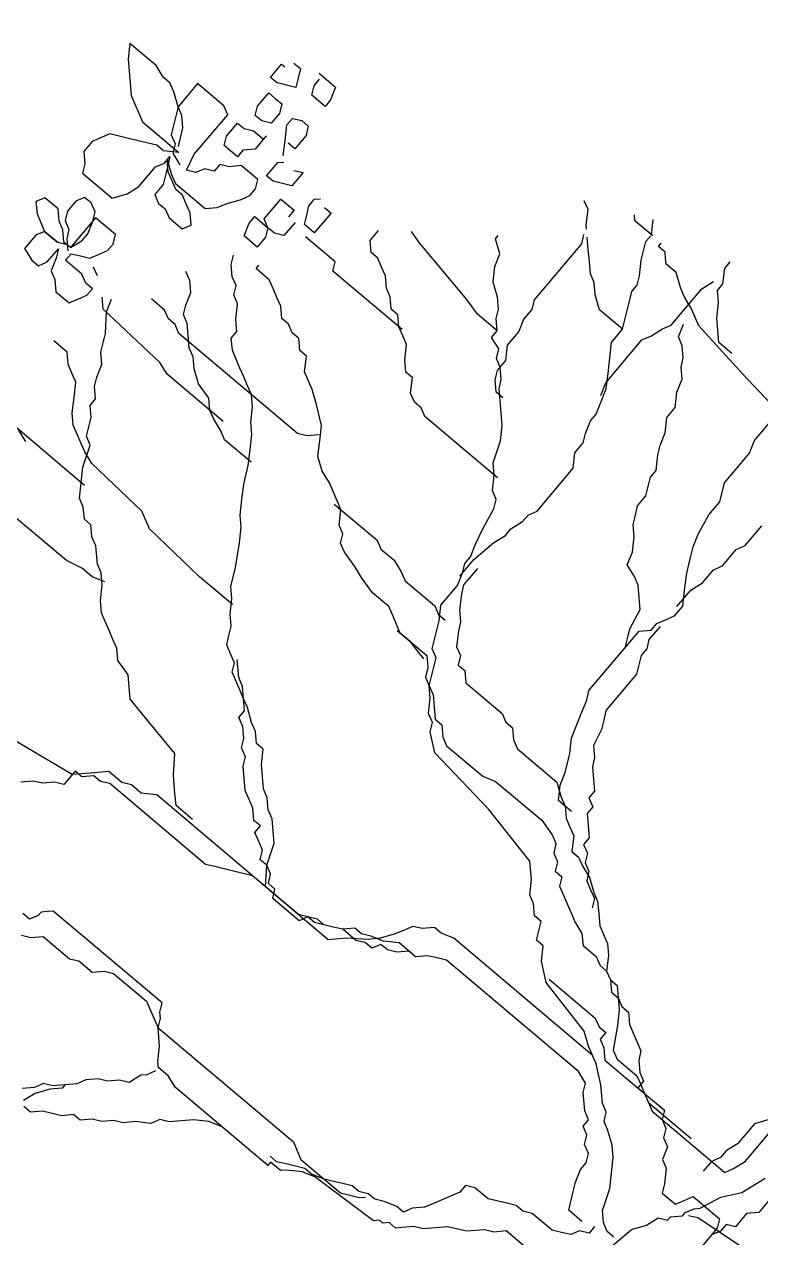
# Model space of a CAD drawing. Header units: metres. Extents: x 116 to 542, y -164 to 56.
# Drawn here: x 490.604 to 491.287, y -95.33 to -94.205 of the extents above; entities that cross this region are included whole.
import ezdxf

# ---------------------------------------------------------------- set-up
doc = ezdxf.new("R2010")
doc.units = ezdxf.units.M
doc.layers.add('AR-169$0$A-JARDIN', color=8, linetype='Continuous')

# ---------------------------------------------------------------- blocks, each defined once
blk = doc.blocks.new('AR-169$0$ARBOL-03')
for p, q in [((-0.40827, 0.68575), (-0.40827, 0.70746)), ((-0.40827, 0.70746), (-0.40012, 0.70203)), ((-0.40012, 0.70203), (-0.39469, 0.6966)), ((-0.39469, 0.6966), (-0.38926, 0.69118)), ((-0.38926, 0.69118), (-0.38383, 0.68575)), ((-0.29966, 0.68575), (-0.29422, 0.68846)), ((-0.29422, 0.68846), (-0.28879, 0.68303)), ((-0.40555, 0.67761), (-0.40827, 0.68575)), ((-0.38383, 0.68575), (-0.38112, 0.68032)), ((-0.38112, 0.68032), (-0.3784, 0.67489)), ((-0.35939, 0.67489), (-0.35668, 0.68032)), ((-0.35668, 0.68032), (-0.34582, 0.68575)), ((-0.34582, 0.68575), (-0.33767, 0.68575)), ((-0.33767, 0.68575), (-0.33224, 0.68032)), ((-0.33224, 0.68032), (-0.32681, 0.67761)), ((-0.29966, 0.67489), (-0.29966, 0.68575)), ((-0.28879, 0.68303), (-0.28608, 0.67761)), ((-0.40555, 0.67218), (-0.40555, 0.67761)), ((-0.40284, 0.66675), (-0.40555, 0.67218)), ((-0.3784, 0.67489), (-0.37569, 0.66946)), ((-0.36211, 0.66946), (-0.35939, 0.67489)), ((-0.32681, 0.67761), (-0.32681, 0.65318)), ((-0.29422, 0.66946), (-0.29966, 0.67489)), ((-0.28608, 0.67761), (-0.28336, 0.67218)), ((-0.28336, 0.67218), (-0.27793, 0.67489)), ((-0.28336, 0.67218), (-0.28336, 0.66132)), ((-0.28336, 0.66132), (-0.28336, 0.67218)), ((-0.27793, 0.67489), (-0.26707, 0.67489)), ((-0.26707, 0.67489), (-0.26436, 0.66675)), ((-0.39741, 0.65861), (-0.40284, 0.66675)), ((-0.37569, 0.66946), (-0.37569, 0.63961)), ((-0.37025, 0.65318), (-0.36482, 0.66404)), ((-0.36482, 0.66404), (-0.36211, 0.66946)), ((-0.31595, 0.66675), (-0.31052, 0.66946)), ((-0.31595, 0.66132), (-0.31595, 0.66675)), ((-0.31052, 0.66946), (-0.30237, 0.66946)), ((-0.30237, 0.66946), (-0.29694, 0.66675)), ((-0.29694, 0.66675), (-0.29422, 0.66132)), ((-0.29151, 0.66404), (-0.29422, 0.66946)), ((-0.28608, 0.65861), (-0.29151, 0.66404)), ((-0.26436, 0.66675), (-0.26436, 0.66132)), ((-0.41642, 0.6369), (-0.41642, 0.65861)), ((-0.41642, 0.65861), (-0.39741, 0.65861)), ((-0.39469, 0.65318), (-0.39741, 0.65861)), ((-0.39741, 0.65861), (-0.39198, 0.65589)), ((-0.31323, 0.65589), (-0.31595, 0.66132)), ((-0.29422, 0.66132), (-0.28879, 0.65861)), ((-0.28879, 0.65861), (-0.28336, 0.65318)), ((-0.28608, 0.65589), (-0.28336, 0.66132)), ((-0.28608, 0.65318), (-0.28608, 0.65861)), ((-0.26979, 0.65861), (-0.28065, 0.65861)), ((-0.28065, 0.65861), (-0.27522, 0.65589)), ((-0.26436, 0.66132), (-0.26979, 0.65861)), ((-0.38926, 0.64775), (-0.39469, 0.65318)), ((-0.39198, 0.65589), (-0.38112, 0.65047)), ((-0.38112, 0.65047), (-0.3784, 0.64504)), ((-0.37025, 0.64775), (-0.37025, 0.65318)), ((-0.32681, 0.65318), (-0.33496, 0.64775)), ((-0.3078, 0.65318), (-0.31323, 0.65589)), ((-0.31052, 0.6369), (-0.31052, 0.65318)), ((-0.31052, 0.65318), (-0.28608, 0.65318)), ((-0.29966, 0.65047), (-0.3078, 0.65318)), ((-0.29422, 0.65047), (-0.29966, 0.65047)), ((-0.28608, 0.65318), (-0.29422, 0.65047)), ((-0.28336, 0.65047), (-0.28608, 0.64504)), ((-0.27793, 0.65047), (-0.28336, 0.65047)), ((-0.27793, 0.6369), (-0.27793, 0.65047)), ((-0.27522, 0.65589), (-0.26707, 0.65318)), ((-0.26707, 0.65318), (-0.26436, 0.64775)), ((-0.3784, 0.64232), (-0.38926, 0.64775)), ((-0.3784, 0.64504), (-0.37297, 0.64232)), ((-0.37569, 0.63961), (-0.37025, 0.64775)), ((-0.37297, 0.64232), (-0.37025, 0.63418)), ((-0.36482, 0.64232), (-0.37025, 0.64232)), ((-0.37025, 0.64232), (-0.36482, 0.63961)), ((-0.36211, 0.6369), (-0.36754, 0.64232)), ((-0.36754, 0.64232), (-0.36211, 0.63418)), ((-0.35939, 0.64504), (-0.36482, 0.64232)), ((-0.3431, 0.64504), (-0.35939, 0.64504)), ((-0.33496, 0.64775), (-0.3431, 0.64504)), ((-0.28608, 0.64504), (-0.28879, 0.63961)), ((-0.26436, 0.64775), (-0.25893, 0.64232)), ((-0.25893, 0.64232), (-0.25893, 0.63147)), ((-0.17746, 0.55005), (-0.17746, 0.64232)), ((-0.4137, 0.63147), (-0.41642, 0.6369)), ((-0.36482, 0.63961), (-0.35396, 0.63418)), ((-0.35939, 0.63147), (-0.36211, 0.6369)), ((-0.36211, 0.63418), (-0.35939, 0.62875)), ((-0.35396, 0.63418), (-0.34582, 0.63418)), ((-0.34582, 0.63418), (-0.3431, 0.62875)), ((-0.30509, 0.63418), (-0.31052, 0.6369)), ((-0.29966, 0.63418), (-0.30509, 0.63418)), ((-0.29422, 0.6369), (-0.29966, 0.63418)), ((-0.28879, 0.63961), (-0.29422, 0.6369)), ((-0.28336, 0.62875), (-0.28608, 0.63418)), ((-0.27522, 0.63147), (-0.27793, 0.6369)), ((-0.449, 0.62604), (-0.45986, 0.62604)), ((-0.45986, 0.62604), (-0.45986, 0.62333)), ((-0.449, 0.62061), (-0.449, 0.62604)), ((-0.38112, 0.63147), (-0.4137, 0.63147)), ((-0.37025, 0.62875), (-0.38112, 0.63147)), ((-0.37297, 0.62333), (-0.37025, 0.62875)), ((-0.35668, 0.62604), (-0.35939, 0.63147)), ((-0.35939, 0.62875), (-0.35939, 0.60433)), ((-0.35668, 0.62061), (-0.35668, 0.62604)), ((-0.3431, 0.62875), (-0.3431, 0.62333)), ((-0.27522, 0.62604), (-0.27522, 0.63147)), ((-0.26979, 0.62604), (-0.27522, 0.62604)), ((-0.26436, 0.62875), (-0.26979, 0.62604)), ((-0.25893, 0.63147), (-0.26436, 0.62875)), ((-0.46529, 0.62061), (-0.46529, 0.61518)), ((-0.45172, 0.61518), (-0.449, 0.62061)), ((-0.42999, 0.62061), (-0.44085, 0.62061)), ((-0.44085, 0.62061), (-0.44085, 0.61518)), ((-0.42456, 0.6179), (-0.42999, 0.62061)), ((-0.42456, 0.61247), (-0.42456, 0.6179)), ((-0.4137, 0.6179), (-0.41642, 0.61247)), ((-0.40284, 0.62333), (-0.4137, 0.62333)), ((-0.4137, 0.62333), (-0.4137, 0.6179)), ((-0.39741, 0.62061), (-0.40284, 0.62333)), ((-0.39741, 0.60976), (-0.39741, 0.62061)), ((-0.38112, 0.61518), (-0.3784, 0.62061)), ((-0.3784, 0.62061), (-0.37297, 0.62333)), ((-0.35396, 0.61518), (-0.35668, 0.62061)), ((-0.3431, 0.62333), (-0.34039, 0.6179)), ((-0.34039, 0.6179), (-0.34039, 0.60704)), ((-0.26979, 0.61247), (-0.27522, 0.6179)), ((-0.23449, 0.61247), (-0.23449, 0.62333)), ((-0.46529, 0.61518), (-0.45986, 0.61247)), ((-0.45986, 0.61247), (-0.45443, 0.60976)), ((-0.45443, 0.60976), (-0.45172, 0.61518)), ((-0.44085, 0.61518), (-0.44085, 0.60976)), ((-0.42728, 0.60704), (-0.42456, 0.61247)), ((-0.41642, 0.61247), (-0.41642, 0.60433)), ((-0.38926, 0.60976), (-0.38655, 0.61518)), ((-0.38655, 0.61518), (-0.38112, 0.61518)), ((-0.35125, 0.60976), (-0.35396, 0.61518)), ((-0.26979, 0.60976), (-0.27793, 0.61247)), ((-0.26707, 0.56362), (-0.26979, 0.61247)), ((-0.22906, 0.60704), (-0.23449, 0.61247)), ((-0.47072, 0.60433), (-0.47072, 0.59076)), ((-0.44085, 0.60976), (-0.43542, 0.60704)), ((-0.43542, 0.60704), (-0.42728, 0.60704)), ((-0.41913, 0.60433), (-0.40827, 0.60433)), ((-0.40827, 0.60433), (-0.40284, 0.60976)), ((-0.40284, 0.60976), (-0.39741, 0.60976)), ((-0.39469, 0.60433), (-0.38926, 0.60976)), ((-0.39469, 0.59076), (-0.39469, 0.60433)), ((-0.35939, 0.60433), (-0.36482, 0.5989)), ((-0.34582, 0.60433), (-0.35125, 0.60976)), ((-0.34039, 0.60704), (-0.34582, 0.60433)), ((-0.25893, 0.60161), (-0.26979, 0.60976)), ((-0.22634, 0.60161), (-0.22906, 0.60704)), ((-0.17475, 0.59619), (-0.17746, 0.60433)), ((-0.46258, 0.60161), (-0.46801, 0.60161)), ((-0.45715, 0.5989), (-0.46258, 0.60161)), ((-0.45715, 0.58804), (-0.45715, 0.5989)), ((-0.43814, 0.5989), (-0.44085, 0.59347)), ((-0.43271, 0.5989), (-0.43814, 0.5989)), ((-0.42456, 0.59347), (-0.43271, 0.5989)), ((-0.37025, 0.59619), (-0.3784, 0.59076)), ((-0.36482, 0.5989), (-0.37025, 0.59619)), ((-0.24806, 0.59619), (-0.25893, 0.60161)), ((-0.24263, 0.59076), (-0.24806, 0.59619)), ((-0.22363, 0.59619), (-0.22634, 0.60161)), ((-0.21548, 0.59076), (-0.22363, 0.59619)), ((-0.47072, 0.59076), (-0.46258, 0.58804)), ((-0.46258, 0.58804), (-0.45715, 0.58804)), ((-0.44085, 0.59347), (-0.44085, 0.58804)), ((-0.44085, 0.58804), (-0.43542, 0.58533)), ((-0.41642, 0.58804), (-0.42456, 0.59347)), ((-0.42456, 0.58533), (-0.42456, 0.59076)), ((-0.41099, 0.58804), (-0.4137, 0.58533)), ((-0.40012, 0.58804), (-0.41099, 0.58804)), ((-0.40012, 0.58262), (-0.40012, 0.58804)), ((-0.38926, 0.58804), (-0.39469, 0.59076)), ((-0.38383, 0.58804), (-0.38926, 0.58804)), ((-0.3784, 0.59076), (-0.38383, 0.58804)), ((-0.31866, 0.58262), (-0.32138, 0.58804)), ((-0.29422, 0.58262), (-0.29422, 0.59347)), ((-0.23449, 0.58804), (-0.24263, 0.59076)), ((-0.22906, 0.58533), (-0.23449, 0.58804)), ((-0.20733, 0.58533), (-0.21548, 0.59076)), ((-0.43542, 0.58533), (-0.42456, 0.58533)), ((-0.40284, 0.57719), (-0.40012, 0.58262)), ((-0.31323, 0.57719), (-0.31866, 0.58262)), ((-0.29151, 0.57719), (-0.29422, 0.58262)), ((-0.22363, 0.5799), (-0.22906, 0.58533)), ((-0.21819, 0.5799), (-0.22363, 0.5799)), ((-0.21276, 0.57447), (-0.21819, 0.5799)), ((-0.2019, 0.5799), (-0.20733, 0.58533)), ((-0.19919, 0.57447), (-0.2019, 0.5799)), ((-0.13402, 0.52834), (-0.13402, 0.5799)), ((-0.4137, 0.57719), (-0.41642, 0.57176)), ((-0.40555, 0.57176), (-0.40284, 0.57719)), ((-0.37025, 0.57719), (-0.37569, 0.57719)), ((-0.37569, 0.57719), (-0.37569, 0.56633)), ((-0.36211, 0.57447), (-0.37025, 0.57719)), ((-0.36211, 0.56362), (-0.36211, 0.57447)), ((-0.30509, 0.57447), (-0.31323, 0.57719)), ((-0.29966, 0.57176), (-0.30509, 0.57447)), ((-0.29151, 0.57176), (-0.29151, 0.57719)), ((-0.20733, 0.57176), (-0.21276, 0.57447)), ((-0.19647, 0.56905), (-0.19919, 0.57447)), ((-0.41642, 0.57176), (-0.40555, 0.57176)), ((-0.3784, 0.57176), (-0.39469, 0.57176)), ((-0.39469, 0.57176), (-0.39469, 0.5609)), ((-0.37569, 0.56633), (-0.3784, 0.57176)), ((-0.37569, 0.5609), (-0.37569, 0.56633)), ((-0.37569, 0.56633), (-0.37025, 0.56362)), ((-0.3431, 0.56905), (-0.34853, 0.57176)), ((-0.33767, 0.56362), (-0.3431, 0.56905)), ((-0.29694, 0.56633), (-0.29966, 0.57176)), ((-0.29151, 0.5609), (-0.29694, 0.56633)), ((-0.28879, 0.56633), (-0.29151, 0.57176)), ((-0.28879, 0.46863), (-0.28879, 0.56633)), ((-0.2019, 0.56905), (-0.20733, 0.57176)), ((-0.19919, 0.56362), (-0.2019, 0.56905)), ((-0.19376, 0.56362), (-0.19647, 0.56905)), ((-0.39469, 0.5609), (-0.38926, 0.5609)), ((-0.3784, 0.55548), (-0.37569, 0.5609)), ((-0.37025, 0.56362), (-0.36211, 0.56362)), ((-0.33496, 0.55819), (-0.33767, 0.56362)), ((-0.32952, 0.55548), (-0.33496, 0.55819)), ((-0.28608, 0.55548), (-0.29151, 0.5609)), ((-0.26436, 0.55548), (-0.26707, 0.56362)), ((-0.18561, 0.55819), (-0.19919, 0.56362)), ((-0.19104, 0.55548), (-0.19376, 0.56362)), ((-0.17746, 0.55276), (-0.18561, 0.55819)), ((-0.40827, 0.55548), (-0.41099, 0.55276)), ((-0.40284, 0.55548), (-0.40827, 0.55548)), ((-0.39741, 0.55276), (-0.40284, 0.55548)), ((-0.39198, 0.55005), (-0.39741, 0.55276)), ((-0.39198, 0.54191), (-0.39198, 0.55005)), ((-0.38926, 0.55548), (-0.3784, 0.55548)), ((-0.35125, 0.55548), (-0.35396, 0.55548)), ((-0.35125, 0.54462), (-0.35125, 0.55548)), ((-0.32681, 0.55005), (-0.32952, 0.55548)), ((-0.31866, 0.54462), (-0.32681, 0.55005)), ((-0.28336, 0.55005), (-0.28608, 0.55548)), ((-0.27793, 0.54462), (-0.28336, 0.55005)), ((-0.26436, 0.50934), (-0.26436, 0.55548)), ((-0.18833, 0.51205), (-0.19104, 0.55548)), ((-0.16932, 0.54733), (-0.17746, 0.55276)), ((-0.40827, 0.54733), (-0.40827, 0.54191)), ((-0.40827, 0.54191), (-0.39198, 0.54191)), ((-0.38655, 0.52019), (-0.38655, 0.54462)), ((-0.34853, 0.53919), (-0.35125, 0.54462)), ((-0.31323, 0.53919), (-0.31866, 0.54462)), ((-0.2725, 0.53648), (-0.27793, 0.54462)), ((-0.1666, 0.54191), (-0.16932, 0.54733)), ((-0.16117, 0.53648), (-0.1666, 0.54191)), ((-0.34582, 0.53376), (-0.34853, 0.53919)), ((-0.3078, 0.53919), (-0.31323, 0.53919)), ((-0.30237, 0.53376), (-0.3078, 0.53919)), ((-0.26979, 0.52562), (-0.2725, 0.53648)), ((-0.16117, 0.53105), (-0.16117, 0.53648)), ((-0.3431, 0.52834), (-0.34582, 0.53376)), ((-0.33767, 0.52291), (-0.3431, 0.52834)), ((-0.29966, 0.52834), (-0.30237, 0.53376)), ((-0.29694, 0.52291), (-0.29966, 0.52834)), ((-0.15574, 0.52562), (-0.16117, 0.53105)), ((-0.13673, 0.51748), (-0.13402, 0.52834)), ((-0.38112, 0.51748), (-0.38655, 0.52019)), ((-0.33767, 0.51748), (-0.33767, 0.52291)), ((-0.29422, 0.51748), (-0.29694, 0.52291)), ((-0.26436, 0.52019), (-0.26979, 0.52562)), ((-0.26164, 0.51477), (-0.26436, 0.52019)), ((-0.15303, 0.52019), (-0.15574, 0.52562)), ((-0.14488, 0.51205), (-0.15303, 0.52019)), ((-0.41099, 0.51205), (-0.41913, 0.51205)), ((-0.40555, 0.50662), (-0.41099, 0.51205)), ((-0.38112, 0.46049), (-0.38112, 0.51748)), ((-0.33496, 0.51205), (-0.33767, 0.51748)), ((-0.33496, 0.50662), (-0.33496, 0.51205)), ((-0.29151, 0.51205), (-0.29422, 0.51748)), ((-0.28879, 0.50662), (-0.29151, 0.51205)), ((-0.25893, 0.50662), (-0.26164, 0.51477)), ((-0.18289, 0.5012), (-0.18833, 0.51205)), ((-0.14216, 0.50662), (-0.14488, 0.51205)), ((-0.13673, 0.50934), (-0.13673, 0.51748)), ((-0.40555, 0.5012), (-0.40555, 0.50662)), ((-0.32952, 0.5012), (-0.33496, 0.50662)), ((-0.28336, 0.5012), (-0.28879, 0.50662)), ((-0.25621, 0.5012), (-0.25893, 0.50662)), ((-0.13673, 0.5012), (-0.14216, 0.50662)), ((-0.13945, 0.5012), (-0.13673, 0.50934)), ((-0.42999, 0.48763), (-0.43206, 0.49588)), ((-0.40284, 0.49577), (-0.40555, 0.5012)), ((-0.32952, 0.49577), (-0.32952, 0.5012)), ((-0.27522, 0.49577), (-0.28336, 0.5012)), ((-0.25621, 0.47948), (-0.25621, 0.5012)), ((-0.18018, 0.45777), (-0.18289, 0.5012)), ((-0.12859, 0.49577), (-0.13673, 0.5012)), ((-0.40012, 0.49034), (-0.40284, 0.49577)), ((-0.39469, 0.48491), (-0.40012, 0.49034)), ((-0.32138, 0.49034), (-0.32952, 0.49577)), ((-0.31595, 0.47948), (-0.32138, 0.49034)), ((-0.26979, 0.49034), (-0.27522, 0.49577)), ((-0.26164, 0.48491), (-0.26979, 0.49034)), ((-0.12316, 0.49034), (-0.12859, 0.49577)), ((-0.12044, 0.48491), (-0.12316, 0.49034)), ((-0.42185, 0.44149), (-0.42999, 0.48763)), ((-0.39198, 0.47948), (-0.39469, 0.48491)), ((-0.25349, 0.47948), (-0.26164, 0.48491)), ((-0.11773, 0.47948), (-0.12044, 0.48491)), ((-0.03355, 0.43877), (-0.0254, 0.48763)), ((-0.38655, 0.47406), (-0.39198, 0.47948)), ((-0.38655, 0.46863), (-0.38655, 0.47406)), ((-0.31052, 0.47134), (-0.31595, 0.47948)), ((-0.24263, 0.47406), (-0.25349, 0.47948)), ((-0.23449, 0.46863), (-0.24263, 0.47406)), ((-0.11501, 0.47406), (-0.11773, 0.47948)), ((-0.1123, 0.46863), (-0.11501, 0.47406)), ((-0.38112, 0.4632), (-0.38655, 0.46863)), ((-0.30237, 0.46049), (-0.31052, 0.47134)), ((-0.29151, 0.4632), (-0.28879, 0.46863)), ((-0.22634, 0.4632), (-0.23449, 0.46863)), ((-0.10686, 0.4632), (-0.1123, 0.46863)), ((-0.3784, 0.45777), (-0.38112, 0.4632)), ((-0.37569, 0.45234), (-0.3784, 0.45777)), ((-0.29422, 0.45506), (-0.30237, 0.46049)), ((-0.29694, 0.45777), (-0.29151, 0.4632)), ((-0.22091, 0.45777), (-0.22634, 0.4632)), ((-0.21276, 0.45234), (-0.22091, 0.45777)), ((-0.18018, 0.43063), (-0.18018, 0.45777)), ((-0.10415, 0.45234), (-0.10686, 0.4632)), ((-0.01454, 0.45506), (-0.00911, 0.46049)), ((-0.46258, 0.45234), (-0.46529, 0.45234)), ((-0.45715, 0.4442), (-0.46258, 0.45234)), ((-0.36754, 0.44692), (-0.37569, 0.45234)), ((-0.28608, 0.44963), (-0.29422, 0.45506)), ((-0.19919, 0.4442), (-0.21276, 0.45234)), ((-0.09329, 0.44149), (-0.10415, 0.45234)), ((-0.01726, 0.44963), (-0.01454, 0.45506)), ((-0.449, 0.44149), (-0.45715, 0.4442)), ((-0.36211, 0.44149), (-0.36754, 0.44692)), ((-0.28065, 0.44149), (-0.28608, 0.44963)), ((-0.18833, 0.43877), (-0.19919, 0.4442)), ((-0.0254, 0.43877), (-0.02269, 0.4442)), ((-0.02269, 0.4442), (-0.01726, 0.44963)), ((-0.44085, 0.43606), (-0.449, 0.44149)), ((-0.43542, 0.42792), (-0.44085, 0.43606)), ((-0.41913, 0.43063), (-0.42185, 0.44149)), ((-0.36211, 0.43606), (-0.36211, 0.44149)), ((-0.35396, 0.43063), (-0.36211, 0.43606)), ((-0.27793, 0.43335), (-0.28065, 0.44149)), ((-0.18289, 0.43335), (-0.18833, 0.43877)), ((-0.08514, 0.39806), (-0.09329, 0.44149)), ((-0.0417, 0.43063), (-0.03355, 0.43877)), ((-0.03627, 0.43335), (-0.03627, 0.43877)), ((-0.03627, 0.43877), (-0.0254, 0.43877)), ((-0.42999, 0.42249), (-0.43542, 0.42792)), ((-0.41913, 0.41435), (-0.41913, 0.43063)), ((-0.35125, 0.4252), (-0.35396, 0.43063)), ((-0.2725, 0.42249), (-0.27793, 0.43335)), ((-0.17475, 0.42792), (-0.18289, 0.43335)), ((-0.16932, 0.42249), (-0.17475, 0.42792)), ((-0.04984, 0.42249), (-0.0417, 0.43063)), ((-0.0417, 0.42792), (-0.03627, 0.43335)), ((-0.0417, 0.42249), (-0.0417, 0.42792)), ((-0.51417, 0.41978), (-0.51688, 0.4252)), ((-0.50602, 0.41435), (-0.51417, 0.41978)), ((-0.42456, 0.41978), (-0.42999, 0.42249)), ((-0.41913, 0.41435), (-0.42456, 0.41978)), ((-0.35125, 0.41978), (-0.35125, 0.4252)), ((-0.34853, 0.41435), (-0.35125, 0.41978)), ((-0.26979, 0.41706), (-0.2725, 0.42249)), ((-0.26979, 0.42249), (-0.26979, 0.38721)), ((-0.16389, 0.41978), (-0.16932, 0.42249)), ((-0.15846, 0.41706), (-0.16389, 0.41978)), ((-0.04984, 0.41163), (-0.04984, 0.42249)), ((-0.04441, 0.41706), (-0.0417, 0.42249)), ((-0.50424, 0.41256), (-0.50602, 0.41435)), ((-0.4137, 0.41435), (-0.41913, 0.41435)), ((-0.41099, 0.40621), (-0.4137, 0.41435)), ((-0.34853, 0.35464), (-0.34853, 0.41435)), ((-0.26164, 0.41163), (-0.26979, 0.41706)), ((-0.15574, 0.41163), (-0.15846, 0.41706)), ((-0.04441, 0.33836), (-0.04441, 0.41706)), ((-0.49516, 0.40892), (-0.50059, 0.41163)), ((-0.49516, 0.40349), (-0.50059, 0.40892)), ((-0.449, 0.40892), (-0.49516, 0.40892)), ((-0.44357, 0.40621), (-0.449, 0.40892)), ((-0.43542, 0.40621), (-0.44357, 0.40621)), ((-0.42728, 0.40349), (-0.43542, 0.40621)), ((-0.40555, 0.40349), (-0.41099, 0.40621)), ((-0.25893, 0.40621), (-0.26164, 0.41163)), ((-0.25349, 0.40349), (-0.25893, 0.40621)), ((-0.15303, 0.40621), (-0.15574, 0.41163)), ((-0.1476, 0.39806), (-0.15574, 0.40621)), ((-0.1476, 0.40349), (-0.15303, 0.40621)), ((-0.05256, 0.40621), (-0.04984, 0.41163)), ((-0.05256, 0.39806), (-0.05256, 0.40621)), ((0.05334, 0.40078), (0.05334, 0.40621)), ((-0.48973, 0.39806), (-0.49516, 0.40349)), ((-0.4843, 0.39264), (-0.48973, 0.39806)), ((-0.41642, 0.40349), (-0.42728, 0.40349)), ((-0.40827, 0.39806), (-0.41642, 0.40349)), ((-0.40012, 0.39806), (-0.40827, 0.39806)), ((-0.40284, 0.39806), (-0.40555, 0.40349)), ((-0.39741, 0.39264), (-0.40284, 0.39806)), ((-0.39469, 0.39535), (-0.40012, 0.39806)), ((-0.25078, 0.39806), (-0.25349, 0.40349)), ((-0.24806, 0.38721), (-0.25078, 0.39806)), ((-0.14216, 0.39264), (-0.1476, 0.40349)), ((-0.14488, 0.39264), (-0.1476, 0.39806)), ((-0.07428, 0.38992), (-0.08514, 0.39806)), ((-0.05799, 0.38992), (-0.05256, 0.39806)), ((0.04248, 0.39535), (0.0452, 0.39806)), ((0.0452, 0.39806), (0.04791, 0.39806)), ((0.04791, 0.39806), (0.05334, 0.40078)), ((0.0642, 0.39806), (0.06149, 0.39264)), ((-0.52775, 0.39264), (-0.53046, 0.39535)), ((-0.52775, 0.37796), (-0.52775, 0.39264)), ((-0.48158, 0.38721), (-0.4843, 0.39264)), ((-0.39198, 0.38992), (-0.39741, 0.39264)), ((-0.38926, 0.38992), (-0.39469, 0.39535)), ((-0.38655, 0.38449), (-0.39198, 0.38992)), ((-0.38926, 0.38449), (-0.38926, 0.38992)), ((-0.13945, 0.38721), (-0.14488, 0.39264)), ((-0.13945, 0.38721), (-0.14216, 0.39264)), ((-0.06613, 0.38178), (-0.07428, 0.38992)), ((-0.05799, 0.24879), (-0.05799, 0.38992)), ((0.03976, 0.39264), (0.04248, 0.39535)), ((0.03976, 0.30307), (0.03976, 0.39264)), ((0.06149, 0.39264), (0.05606, 0.38721)), ((-0.52775, 0.37907), (-0.53589, 0.38449)), ((-0.47615, 0.38178), (-0.48158, 0.38721)), ((-0.47072, 0.37364), (-0.47615, 0.38178)), ((-0.38112, 0.37907), (-0.38655, 0.38449)), ((-0.26979, 0.38721), (-0.26707, 0.38178)), ((-0.26707, 0.38178), (-0.26707, 0.37092)), ((-0.24535, 0.37907), (-0.24806, 0.38721)), ((-0.13673, 0.38178), (-0.13945, 0.38721)), ((-0.13402, 0.38178), (-0.13945, 0.38721)), ((-0.1313, 0.37364), (-0.13673, 0.38178)), ((-0.12859, 0.38178), (-0.13402, 0.38178)), ((-0.12587, 0.37635), (-0.12859, 0.38178)), ((-0.0607, 0.37635), (-0.06613, 0.38178)), ((0.05606, 0.38721), (0.05606, 0.3655)), ((-0.52232, 0.37907), (-0.52704, 0.37907)), ((-0.51145, 0.37364), (-0.52232, 0.37907)), ((-0.37569, 0.37364), (-0.38112, 0.37907)), ((-0.24263, 0.36821), (-0.24535, 0.37907)), ((-0.12044, 0.37092), (-0.12587, 0.37635)), ((-0.0607, 0.36278), (-0.0607, 0.37635)), ((-0.52503, 0.37092), (-0.52775, 0.37092)), ((-0.52503, 0.3655), (-0.52503, 0.37092)), ((-0.50331, 0.36821), (-0.51145, 0.37364)), ((-0.49788, 0.3655), (-0.50331, 0.36821)), ((-0.47072, 0.35464), (-0.47072, 0.37364)), ((-0.36754, 0.36821), (-0.37569, 0.37364)), ((-0.35396, 0.36278), (-0.36754, 0.36821)), ((-0.26707, 0.37092), (-0.26436, 0.36278)), ((-0.24263, 0.35464), (-0.24263, 0.36821)), ((-0.12859, 0.36821), (-0.1313, 0.37364)), ((-0.12316, 0.36278), (-0.12859, 0.36821)), ((-0.11501, 0.36821), (-0.12044, 0.37092)), ((-0.1123, 0.36278), (-0.11501, 0.36821)), ((-0.52232, 0.36278), (-0.52503, 0.3655)), ((-0.5196, 0.36007), (-0.52232, 0.36278)), ((-0.5196, 0.35193), (-0.5196, 0.36007)), ((-0.49245, 0.3655), (-0.49788, 0.3655)), ((-0.48702, 0.36278), (-0.49245, 0.3655)), ((-0.48158, 0.36007), (-0.48702, 0.36278)), ((-0.47615, 0.35735), (-0.48158, 0.36007)), ((-0.34853, 0.35735), (-0.35396, 0.36278)), ((-0.26436, 0.36278), (-0.26164, 0.35735)), ((-0.12316, 0.35735), (-0.12316, 0.36278)), ((-0.10686, 0.36007), (-0.1123, 0.36278)), ((-0.096, 0.34921), (-0.10686, 0.36007)), ((0.05606, 0.3655), (0.05334, 0.36007)), ((0.05334, 0.36007), (0.05334, 0.34921)), ((-0.51417, 0.34378), (-0.5196, 0.35193)), ((-0.47072, 0.35464), (-0.47615, 0.35735)), ((-0.45986, 0.35464), (-0.47072, 0.35464)), ((-0.45172, 0.34921), (-0.45986, 0.35464)), ((-0.34039, 0.35193), (-0.34853, 0.35735)), ((-0.33767, 0.3465), (-0.34039, 0.35193)), ((-0.26164, 0.35735), (-0.26164, 0.33293)), ((-0.23992, 0.34921), (-0.24263, 0.35464)), ((-0.11501, 0.35193), (-0.12316, 0.35735)), ((-0.10958, 0.3465), (-0.11501, 0.35193)), ((-0.51145, 0.33836), (-0.51417, 0.34378)), ((-0.44357, 0.34378), (-0.45172, 0.34921)), ((-0.43542, 0.33836), (-0.44357, 0.34378)), ((-0.33224, 0.34378), (-0.33767, 0.3465)), ((-0.31866, 0.34107), (-0.33224, 0.34378)), ((-0.2372, 0.34378), (-0.23992, 0.34921)), ((-0.23449, 0.33836), (-0.2372, 0.34378)), ((-0.10415, 0.34107), (-0.10958, 0.3465)), ((-0.09329, 0.34378), (-0.096, 0.34921)), ((-0.09057, 0.33836), (-0.09329, 0.34378)), ((0.04791, 0.34378), (0.0452, 0.33836)), ((0.05334, 0.34921), (0.04791, 0.34378)), ((-0.50874, 0.33021), (-0.51145, 0.33836)), ((-0.47887, 0.33836), (-0.48702, 0.33564)), ((-0.47344, 0.34107), (-0.47887, 0.33836)), ((-0.43814, 0.34107), (-0.47344, 0.34107)), ((-0.42999, 0.33836), (-0.43814, 0.34107)), ((-0.42728, 0.33564), (-0.43542, 0.33836)), ((-0.3078, 0.33836), (-0.31866, 0.34107)), ((-0.29966, 0.33564), (-0.3078, 0.33836)), ((-0.23449, 0.34107), (-0.23449, 0.31664)), ((-0.23449, 0.33021), (-0.23449, 0.33836)), ((-0.10143, 0.33564), (-0.10415, 0.34107)), ((-0.08514, 0.33293), (-0.09057, 0.33836)), ((-0.04713, 0.33293), (-0.04441, 0.33836)), ((0.0452, 0.33836), (0.0452, 0.31122)), ((-0.54132, 0.33021), (-0.54675, 0.33021)), ((-0.53318, 0.32479), (-0.54132, 0.33021)), ((-0.52232, 0.33293), (-0.53046, 0.33021)), ((-0.49245, 0.33293), (-0.52232, 0.33293)), ((-0.50331, 0.31936), (-0.50874, 0.33021)), ((-0.48702, 0.33564), (-0.49245, 0.33293)), ((-0.41913, 0.33293), (-0.42728, 0.33564)), ((-0.4137, 0.33293), (-0.41913, 0.33293)), ((-0.40555, 0.33021), (-0.4137, 0.33293)), ((-0.40012, 0.3275), (-0.40555, 0.33021)), ((-0.31595, 0.33021), (-0.32409, 0.3275)), ((-0.29966, 0.33293), (-0.31595, 0.33021)), ((-0.29422, 0.33564), (-0.29966, 0.33564)), ((-0.28608, 0.33293), (-0.29966, 0.33293)), ((-0.28879, 0.33293), (-0.29422, 0.33564)), ((-0.28065, 0.33021), (-0.28879, 0.33293)), ((-0.26436, 0.33021), (-0.28065, 0.33021)), ((-0.25621, 0.32479), (-0.26436, 0.33021)), ((-0.26164, 0.33293), (-0.25893, 0.3275)), ((-0.23177, 0.31664), (-0.23449, 0.33021)), ((-0.096, 0.33021), (-0.10143, 0.33564)), ((-0.09329, 0.32479), (-0.096, 0.33021)), ((-0.08514, 0.3275), (-0.08514, 0.33293)), ((-0.04984, 0.3275), (-0.04713, 0.33293)), ((0.12666, 0.3275), (0.13209, 0.33021)), ((0.13209, 0.33021), (0.13752, 0.33564)), ((0.1348, 0.3275), (0.14295, 0.33021)), ((-0.52775, 0.32479), (-0.53318, 0.32479)), ((-0.52232, 0.31936), (-0.52775, 0.32479)), ((-0.48973, 0.32479), (-0.49788, 0.3275)), ((-0.48702, 0.31936), (-0.48973, 0.32479)), ((-0.39198, 0.3275), (-0.40012, 0.3275)), ((-0.38383, 0.32207), (-0.39198, 0.3275)), ((-0.34853, 0.32207), (-0.38383, 0.32207)), ((-0.3431, 0.32479), (-0.34853, 0.32207)), ((-0.33767, 0.32479), (-0.3431, 0.32479)), ((-0.32952, 0.3275), (-0.33767, 0.32479)), ((-0.32409, 0.3275), (-0.32952, 0.3275)), ((-0.29694, 0.3275), (-0.28336, 0.3275)), ((-0.28336, 0.3275), (-0.27793, 0.32479)), ((-0.27793, 0.32479), (-0.26979, 0.31936)), ((-0.25893, 0.3275), (-0.25893, 0.32207)), ((-0.24535, 0.31936), (-0.25621, 0.32479)), ((-0.08786, 0.31936), (-0.09329, 0.32479)), ((-0.07971, 0.3275), (-0.08514, 0.3275)), ((-0.077, 0.32207), (-0.07971, 0.3275)), ((-0.07428, 0.31664), (-0.077, 0.32207)), ((-0.05527, 0.31664), (-0.05256, 0.32207)), ((-0.05256, 0.32207), (-0.04984, 0.3275)), ((0.11851, 0.31664), (0.12394, 0.32207)), ((0.12123, 0.31664), (0.12666, 0.32207)), ((0.12394, 0.32207), (0.12666, 0.3275)), ((0.12666, 0.32207), (0.1348, 0.3275)), ((0.14023, 0.31664), (0.14566, 0.32207)), ((0.14566, 0.32207), (0.14566, 0.3275)), ((-0.51417, 0.31393), (-0.52232, 0.31936)), ((-0.50874, 0.3085), (-0.51417, 0.31393)), ((-0.49788, 0.27865), (-0.50331, 0.31936)), ((-0.48158, 0.31393), (-0.48702, 0.31936)), ((-0.47615, 0.31122), (-0.48158, 0.31393)), ((-0.26979, 0.31936), (-0.26436, 0.31393)), ((-0.26436, 0.31393), (-0.25893, 0.31122)), ((-0.23992, 0.31664), (-0.24535, 0.31936)), ((-0.2372, 0.31122), (-0.23992, 0.31664)), ((-0.23449, 0.31664), (-0.22906, 0.31122)), ((-0.08243, 0.31393), (-0.08786, 0.31936)), ((-0.06885, 0.3085), (-0.08243, 0.31393)), ((-0.06885, 0.31393), (-0.07428, 0.31664)), ((-0.06885, 0.3085), (-0.06885, 0.31393)), ((-0.05799, 0.31122), (-0.05527, 0.31664)), ((0.11308, 0.31122), (0.11851, 0.31664)), ((0.11851, 0.31664), (0.12123, 0.31664)), ((0.13752, 0.31122), (0.14023, 0.31664)), ((-0.50331, 0.30307), (-0.50874, 0.3085)), ((-0.47072, 0.30579), (-0.47615, 0.31122)), ((-0.46258, 0.30307), (-0.47072, 0.30579)), ((-0.25893, 0.31122), (-0.25078, 0.30579)), ((-0.25078, 0.30579), (-0.24806, 0.30036)), ((-0.22634, 0.30579), (-0.2372, 0.31122)), ((-0.22906, 0.31122), (-0.22363, 0.3085)), ((-0.22091, 0.30307), (-0.22634, 0.30579)), ((-0.22363, 0.3085), (-0.22091, 0.30307)), ((-0.05799, 0.30036), (-0.06885, 0.3085)), ((-0.06613, 0.30307), (-0.06885, 0.3085)), ((-0.05799, 0.27322), (-0.05799, 0.31122)), ((0.0452, 0.31122), (0.05063, 0.30036)), ((0.10222, 0.30307), (0.10765, 0.3085)), ((0.10765, 0.3085), (0.11308, 0.31122)), ((0.12937, 0.30036), (0.1348, 0.30579)), ((0.1348, 0.30579), (0.13752, 0.31122)), ((-0.50331, 0.29222), (-0.50331, 0.30307)), ((-0.45443, 0.29765), (-0.46258, 0.30307)), ((-0.44629, 0.29765), (-0.45443, 0.29765)), ((-0.43814, 0.29222), (-0.44629, 0.29765)), ((-0.24806, 0.30036), (-0.24263, 0.29765)), ((-0.24263, 0.29765), (-0.24263, 0.29222)), ((-0.21548, 0.29765), (-0.22091, 0.30307)), ((-0.22091, 0.30307), (-0.21819, 0.29765)), ((-0.21819, 0.29765), (-0.21276, 0.29222)), ((-0.20733, 0.29222), (-0.21548, 0.29765)), ((-0.0607, 0.30036), (-0.06613, 0.30307)), ((-0.0607, 0.29493), (-0.0607, 0.30036)), ((0.0452, 0.30036), (0.03976, 0.30307)), ((0.04791, 0.29765), (0.0452, 0.30036)), ((0.05334, 0.29493), (0.04791, 0.29765)), ((0.05063, 0.30036), (0.05334, 0.29493)), ((0.09407, 0.29222), (0.0995, 0.29765)), ((0.0995, 0.29765), (0.10222, 0.30307)), ((0.12937, 0.29493), (0.12937, 0.30036)), ((-0.42999, 0.2895), (-0.43814, 0.29222)), ((-0.24263, 0.29222), (-0.2372, 0.28679)), ((-0.21276, 0.29222), (-0.20733, 0.28679)), ((-0.20462, 0.28679), (-0.20733, 0.29222)), ((-0.05527, 0.29222), (-0.0607, 0.29493)), ((-0.05527, 0.27051), (-0.05527, 0.29222)), ((0.06149, 0.28679), (0.05334, 0.29493)), ((0.05334, 0.29493), (0.05334, 0.18366)), ((0.09136, 0.28679), (0.09407, 0.29222)), ((0.12394, 0.2895), (0.12937, 0.29493)), ((-0.42456, 0.28679), (-0.42999, 0.2895)), ((-0.41642, 0.28136), (-0.42456, 0.28679)), ((-0.2372, 0.28679), (-0.2372, 0.25694)), ((-0.20733, 0.28679), (-0.20733, 0.28136)), ((-0.19919, 0.28408), (-0.20462, 0.28679)), ((-0.19104, 0.27322), (-0.19919, 0.28408)), ((0.06963, 0.28136), (0.06149, 0.28679)), ((0.0805, 0.28136), (0.08321, 0.28408)), ((0.08321, 0.28408), (0.09136, 0.28679)), ((0.11579, 0.27865), (0.12123, 0.28408)), ((0.12123, 0.28408), (0.12394, 0.2895)), ((-0.49245, 0.23251), (-0.49788, 0.27865)), ((-0.41099, 0.28136), (-0.41642, 0.28136)), ((-0.40012, 0.27593), (-0.41099, 0.28136)), ((-0.39198, 0.27593), (-0.40012, 0.27593)), ((-0.38655, 0.27322), (-0.39198, 0.27593)), ((-0.20733, 0.28136), (-0.2019, 0.27593)), ((-0.2019, 0.27593), (-0.19919, 0.27051)), ((0.07235, 0.27865), (0.06963, 0.28136)), ((0.07235, 0.27051), (0.07235, 0.27865)), ((0.07506, 0.27865), (0.0805, 0.28136)), ((0.11308, 0.27322), (0.11579, 0.27865)), ((-0.38112, 0.27051), (-0.38655, 0.27322)), ((-0.37569, 0.26508), (-0.38112, 0.27051)), ((-0.19919, 0.27051), (-0.19919, 0.24065)), ((-0.18561, 0.22437), (-0.19104, 0.27322)), ((-0.06342, 0.26236), (-0.0607, 0.26779)), ((-0.0607, 0.26779), (-0.05799, 0.27322)), ((-0.0607, 0.26779), (-0.05527, 0.27051)), ((-0.0607, 0.26236), (-0.0607, 0.26779)), ((0.07506, 0.26236), (0.07235, 0.27051)), ((0.10222, 0.25965), (0.10765, 0.26779)), ((0.10765, 0.26779), (0.11308, 0.27322)), ((-0.36754, 0.25965), (-0.37569, 0.26508)), ((-0.35939, 0.25694), (-0.36754, 0.25965)), ((-0.06613, 0.25151), (-0.0607, 0.26236)), ((-0.06342, 0.25694), (-0.06342, 0.26236)), ((0.07506, 0.18637), (0.07506, 0.26236)), ((0.09679, 0.25694), (0.10222, 0.25965)), ((-0.35668, 0.24879), (-0.35939, 0.25694)), ((-0.2372, 0.25694), (-0.23449, 0.25151)), ((-0.06613, 0.25151), (-0.06342, 0.25694)), ((0.09407, 0.25151), (0.09679, 0.25694)), ((-0.47072, 0.24608), (-0.50874, 0.24608)), ((-0.46258, 0.24337), (-0.47072, 0.24608)), ((-0.35396, 0.24337), (-0.35668, 0.24879)), ((-0.23449, 0.25151), (-0.23449, 0.24608)), ((-0.23449, 0.24608), (-0.22906, 0.24065)), ((-0.07428, 0.24065), (-0.06885, 0.24608)), ((-0.06885, 0.24608), (-0.06613, 0.25151)), ((-0.06885, 0.24608), (-0.06613, 0.25151)), ((-0.06885, 0.23522), (-0.06885, 0.24608)), ((-0.06613, 0.24065), (-0.05799, 0.24879)), ((0.08321, 0.24065), (0.08864, 0.24608)), ((0.08864, 0.24608), (0.09407, 0.25151)), ((-0.43814, 0.24337), (-0.46258, 0.24337)), ((-0.42728, 0.23794), (-0.43814, 0.24337)), ((-0.41642, 0.23794), (-0.42728, 0.23794)), ((-0.40284, 0.23522), (-0.41642, 0.23794)), ((-0.34853, 0.23794), (-0.35396, 0.24337)), ((-0.3431, 0.23251), (-0.34853, 0.23794)), ((-0.22906, 0.24065), (-0.22634, 0.23522)), ((-0.19919, 0.24065), (-0.2019, 0.23251)), ((-0.07428, 0.23522), (-0.07428, 0.24065)), ((-0.07428, 0.2298), (-0.06613, 0.24065)), ((0.07778, 0.23251), (0.08321, 0.24065)), ((-0.39469, 0.23251), (-0.40284, 0.23522)), ((-0.38926, 0.2298), (-0.39469, 0.23251)), ((-0.38383, 0.22708), (-0.38926, 0.2298)), ((-0.32952, 0.2298), (-0.3431, 0.23251)), ((-0.32409, 0.22708), (-0.32952, 0.2298)), ((-0.22634, 0.23522), (-0.22634, 0.20266)), ((-0.2019, 0.23251), (-0.2019, 0.19452)), ((-0.07971, 0.22437), (-0.07428, 0.2298)), ((-0.07971, 0.22166), (-0.077, 0.2298)), ((-0.077, 0.2298), (-0.07428, 0.23522)), ((-0.07157, 0.2298), (-0.06885, 0.23522)), ((-0.07157, 0.22437), (-0.07157, 0.2298)), ((0.07506, 0.22437), (0.07778, 0.23251)), ((-0.3784, 0.22437), (-0.38383, 0.22708)), ((-0.37025, 0.21894), (-0.3784, 0.22437)), ((-0.33224, 0.22437), (-0.33767, 0.21894)), ((-0.28336, 0.22437), (-0.33224, 0.22437)), ((-0.31866, 0.22437), (-0.32409, 0.22708)), ((-0.27793, 0.22166), (-0.28336, 0.22437)), ((-0.26979, 0.21894), (-0.27793, 0.22166)), ((-0.17746, 0.18366), (-0.18561, 0.22437)), ((-0.08786, 0.21894), (-0.07971, 0.22437)), ((-0.08514, 0.21351), (-0.07971, 0.22166)), ((-0.077, 0.22166), (-0.07157, 0.22437)), ((-0.077, 0.21623), (-0.077, 0.22166)), ((-0.37297, 0.21623), (-0.38112, 0.21351)), ((-0.35939, 0.21623), (-0.37297, 0.21623)), ((-0.36211, 0.21351), (-0.37025, 0.21894)), ((-0.34853, 0.21623), (-0.35396, 0.21351)), ((-0.3431, 0.21894), (-0.34853, 0.21623)), ((-0.33767, 0.21894), (-0.3431, 0.21894)), ((-0.3431, 0.21623), (-0.33224, 0.21623)), ((-0.33224, 0.21623), (-0.32681, 0.21351)), ((-0.26164, 0.21623), (-0.26979, 0.21894)), ((-0.25349, 0.21351), (-0.26164, 0.21623)), ((-0.09872, 0.21351), (-0.09329, 0.21623)), ((-0.09329, 0.21623), (-0.08786, 0.21894)), ((-0.07971, 0.2108), (-0.077, 0.21623)), ((-0.41642, 0.20809), (-0.43271, 0.20809)), ((-0.41099, 0.2108), (-0.41642, 0.20809)), ((-0.39741, 0.2108), (-0.41099, 0.2108)), ((-0.39198, 0.21351), (-0.39741, 0.2108)), ((-0.38112, 0.21351), (-0.39198, 0.21351)), ((-0.35396, 0.21351), (-0.36211, 0.21351)), ((-0.32681, 0.21351), (-0.32138, 0.21351)), ((-0.32138, 0.21351), (-0.31052, 0.20809)), ((-0.31052, 0.20809), (-0.28065, 0.20809)), ((-0.28065, 0.20809), (-0.27522, 0.20537)), ((-0.24535, 0.20809), (-0.25349, 0.21351)), ((-0.23449, 0.20266), (-0.24535, 0.20809)), ((-0.10686, 0.20266), (-0.10143, 0.20809)), ((-0.10143, 0.20809), (-0.09872, 0.21351)), ((-0.08514, 0.20266), (-0.08514, 0.21351)), ((-0.08514, 0.20537), (-0.07971, 0.2108)), ((-0.27522, 0.20537), (-0.26979, 0.20266)), ((-0.26979, 0.20266), (-0.25893, 0.19994)), ((-0.25893, 0.19994), (-0.25349, 0.19452)), ((-0.22634, 0.19994), (-0.23449, 0.20266)), ((-0.22634, 0.20266), (-0.22091, 0.19452)), ((-0.21819, 0.19452), (-0.22634, 0.19994)), ((-0.10686, 0.19723), (-0.10686, 0.20266)), ((-0.09057, 0.19452), (-0.08514, 0.19994)), ((-0.08514, 0.19994), (-0.08514, 0.20537)), ((-0.25349, 0.19452), (-0.24806, 0.1918)), ((-0.24806, 0.1918), (-0.24263, 0.18637)), ((-0.22091, 0.19452), (-0.21819, 0.18909)), ((-0.21819, 0.18366), (-0.21819, 0.19452)), ((-0.2019, 0.19452), (-0.19919, 0.18366)), ((-0.10958, 0.18909), (-0.10686, 0.19723)), ((-0.09329, 0.18909), (-0.09057, 0.19452)), ((-0.24263, 0.18637), (-0.2372, 0.18095)), ((-0.21819, 0.18909), (-0.21276, 0.18366)), ((-0.21276, 0.18366), (-0.21005, 0.17823)), ((-0.19919, 0.18366), (-0.19647, 0.17823)), ((-0.16932, 0.17552), (-0.17746, 0.18366)), ((-0.10958, 0.0751), (-0.10958, 0.18909)), ((-0.096, 0.18366), (-0.09329, 0.18909)), ((-0.096, 0.0751), (-0.096, 0.18366)), ((0.05334, 0.18366), (0.05606, 0.17823)), ((0.06692, 0.17823), (0.06963, 0.18366)), ((0.06963, 0.18366), (0.06963, 0.18909)), ((0.07235, 0.17823), (0.07235, 0.18637)), ((0.07235, 0.18637), (0.07506, 0.18637)), ((-0.2372, 0.18095), (-0.23177, 0.18095)), ((-0.23177, 0.18095), (-0.22906, 0.17552)), ((-0.22906, 0.17552), (-0.22363, 0.17552)), ((-0.22363, 0.17552), (-0.21819, 0.17009)), ((-0.21005, 0.17823), (-0.20733, 0.1728)), ((-0.19647, 0.17823), (-0.19104, 0.17552)), ((-0.19104, 0.17552), (-0.18833, 0.17009)), ((-0.16117, 0.17009), (-0.16932, 0.17552)), ((0.05606, 0.17823), (0.05877, 0.1728)), ((0.0642, 0.1728), (0.06692, 0.17823)), ((0.0642, 0.16738), (0.06963, 0.17552)), ((0.06963, 0.17552), (0.07235, 0.17823)), ((-0.21819, 0.17009), (-0.21276, 0.16466)), ((-0.20733, 0.1728), (-0.19919, 0.16738)), ((-0.18833, 0.17009), (-0.18289, 0.16738)), ((-0.15846, 0.16466), (-0.16117, 0.17009)), ((0.05877, 0.1728), (0.05877, 0.14024)), ((0.06149, 0.16738), (0.0642, 0.1728)), ((-0.21276, 0.16466), (-0.20733, 0.16466)), ((-0.20733, 0.16466), (-0.20462, 0.15923)), ((-0.19919, 0.16738), (-0.19919, 0.16195)), ((-0.19919, 0.16195), (-0.19647, 0.15652)), ((-0.18289, 0.16738), (-0.18289, 0.16195)), ((-0.18289, 0.16195), (-0.17746, 0.15923)), ((-0.15303, 0.15923), (-0.15846, 0.16466)), ((0.05877, 0.15381), (0.06149, 0.16195)), ((0.06149, 0.15923), (0.0642, 0.16738)), ((0.06149, 0.16195), (0.06149, 0.16738)), ((-0.20462, 0.15923), (-0.19919, 0.15652)), ((-0.19919, 0.15652), (-0.19647, 0.15109)), ((-0.19647, 0.15652), (-0.19376, 0.14838)), ((-0.17746, 0.15923), (-0.17475, 0.15381)), ((-0.17475, 0.15381), (-0.17203, 0.14838)), ((-0.15303, 0.15381), (-0.15303, 0.15923)), ((-0.1476, 0.15109), (-0.15303, 0.15381)), ((0.05606, 0.14838), (0.05877, 0.15381)), ((0.05877, 0.1131), (0.06149, 0.15923)), ((-0.19647, 0.15109), (-0.19104, 0.14838)), ((-0.19376, 0.14838), (-0.18833, 0.14024)), ((-0.19104, 0.14838), (-0.18833, 0.14295)), ((-0.17203, 0.14838), (-0.16932, 0.14295)), ((-0.14216, 0.14838), (-0.1476, 0.15109)), ((-0.14216, 0.14295), (-0.14216, 0.14838)), ((0.05334, 0.14295), (0.05606, 0.14838)), ((-0.18833, 0.14295), (-0.18561, 0.13752)), ((-0.18833, 0.14024), (-0.18561, 0.13481)), ((-0.18561, 0.13752), (-0.18018, 0.13481)), ((-0.16932, 0.14295), (-0.1666, 0.13752)), ((-0.1666, 0.13752), (-0.16389, 0.12938)), ((-0.13402, 0.13752), (-0.14216, 0.14295)), ((-0.12587, 0.12667), (-0.13402, 0.13752)), ((0.05063, 0.13752), (0.05334, 0.14295)), ((0.05063, 0.13209), (0.05063, 0.13752)), ((0.05877, 0.14024), (0.05334, 0.12938)), ((-0.18561, 0.13481), (-0.18018, 0.12938)), ((0.04791, 0.12667), (0.05063, 0.13209)), ((-0.18018, 0.12938), (-0.17475, 0.12395)), ((-0.17475, 0.12395), (-0.17203, 0.11852)), ((-0.16389, 0.12938), (-0.15846, 0.12395)), ((-0.15846, 0.12395), (-0.15846, 0.1131)), ((-0.12859, 0.12667), (-0.12859, 0.08867)), ((-0.11773, 0.08867), (-0.12587, 0.12667)), ((0.04791, 0.12124), (0.04791, 0.12667)), ((0.05334, 0.12938), (0.05063, 0.12667)), ((-0.17203, 0.11852), (-0.16932, 0.1131)), ((0.04248, 0.10767), (0.0452, 0.11581)), ((0.0452, 0.11581), (0.04791, 0.12124)), ((-0.16932, 0.1131), (-0.16389, 0.10767)), ((-0.16389, 0.10767), (-0.15574, 0.10224)), ((-0.15846, 0.1131), (-0.15574, 0.10767)), ((-0.15574, 0.10767), (-0.15574, 0.10224)), ((0.04248, 0.10224), (0.04248, 0.10767)), ((0.05334, 0.10495), (0.05606, 0.10767)), ((0.05606, 0.11038), (0.05877, 0.1131)), ((0.05606, 0.10767), (0.05606, 0.11038)), ((-0.15574, 0.10224), (-0.15303, 0.09681)), ((-0.15574, 0.10224), (-0.15303, 0.09681)), ((0.03162, 0.0941), (0.03705, 0.09953)), ((0.03705, 0.09953), (0.04248, 0.10224)), ((0.05063, 0.09681), (0.05334, 0.09953)), ((0.05334, 0.09953), (0.05334, 0.10495)), ((-0.15303, 0.09681), (-0.1476, 0.09138)), ((-0.15303, 0.09681), (-0.15303, 0.09138)), ((0.02619, 0.09138), (0.03162, 0.0941)), ((0.0452, 0.09138), (0.05063, 0.09681)), ((-0.15303, 0.09138), (-0.14216, 0.08053)), ((-0.1476, 0.09138), (-0.1476, 0.08596)), ((-0.1476, 0.08596), (-0.14488, 0.08053)), ((-0.12859, 0.08867), (-0.12587, 0.08324)), ((-0.1123, 0.08053), (-0.11773, 0.08867)), ((0.0099, 0.08324), (0.02619, 0.09138)), ((0.03705, 0.08053), (0.04248, 0.08596)), ((0.04248, 0.08596), (0.0452, 0.09138)), ((-0.14488, 0.08053), (-0.14488, 0.0751)), ((-0.14216, 0.08053), (-0.13402, 0.0751)), ((-0.12587, 0.08324), (-0.12587, 0.07781)), ((-0.12587, 0.07781), (-0.12044, 0.07781)), ((-0.12044, 0.07781), (-0.11773, 0.07239)), ((-0.10686, 0.06967), (-0.1123, 0.08053)), ((0.00175, 0.07781), (0.00447, 0.08324)), ((0.00175, 0.06696), (0.00175, 0.07781)), ((0.00447, 0.08324), (0.0099, 0.08324)), ((0.03162, 0.0751), (0.03705, 0.08053)), ((-0.14488, 0.0751), (-0.13945, 0.06967)), ((-0.13945, 0.06967), (-0.13673, 0.06424)), ((-0.13402, 0.0751), (-0.12044, 0.06696)), ((-0.11773, 0.07239), (-0.1123, 0.06696)), ((-0.09872, 0.05882), (-0.10686, 0.06967)), ((-0.09329, 0.06696), (-0.096, 0.0751)), ((0.02619, 0.06424), (0.03162, 0.0751)), ((-0.13673, 0.06424), (-0.13402, 0.05882)), ((-0.12044, 0.06696), (-0.11773, 0.06153)), ((-0.11773, 0.06153), (-0.11773, 0.04525)), ((-0.1123, 0.06696), (-0.1123, 0.03439)), ((-0.08786, 0.06424), (-0.09329, 0.06696)), ((-0.07971, 0.0561), (-0.08786, 0.06424)), ((-0.00368, 0.0561), (0.00175, 0.06696)), ((0.01804, 0.0561), (0.02619, 0.06424)), ((-0.13402, 0.05882), (-0.1313, 0.05339)), ((-0.09057, 0.05067), (-0.09872, 0.05882)), ((-0.077, 0.05067), (-0.07971, 0.0561)), ((-0.0064, 0.05067), (-0.00368, 0.0561)), ((0.01533, 0.05067), (0.01804, 0.0561)), ((-0.1313, 0.05339), (-0.12587, 0.05067)), ((-0.12587, 0.05067), (-0.12044, 0.04525)), ((-0.08786, 0.04525), (-0.09057, 0.05067)), ((-0.07157, 0.05067), (-0.077, 0.05067)), ((-0.06885, 0.04525), (-0.07157, 0.05067)), ((-0.0064, 0.04525), (-0.0064, 0.05067)), ((0.0099, 0.04525), (0.01533, 0.05067)), ((-0.12044, 0.04525), (-0.11773, 0.03982)), ((-0.11773, 0.04525), (-0.11501, 0.03982)), ((-0.11773, 0.03982), (-0.1123, 0.03982)), ((-0.11501, 0.03982), (-0.1123, 0.03439)), ((-0.1123, 0.03982), (-0.1123, 0.03439)), ((-0.08243, 0.04253), (-0.08786, 0.04525)), ((-0.07971, 0.0371), (-0.08243, 0.04253)), ((-0.06342, 0.04253), (-0.06885, 0.04525)), ((-0.0607, 0.0371), (-0.06342, 0.04253)), ((-0.00911, 0.03982), (-0.0064, 0.04525)), ((-0.00911, 0.02353), (-0.00911, 0.03982)), ((0.0099, 0.01811), (0.0099, 0.04525)), ((-0.1123, 0.03439), (-0.10958, 0.02896)), ((-0.1123, 0.03439), (-0.10958, 0.02896)), ((-0.1123, 0.03439), (-0.1123, 0.01811)), ((-0.07428, 0.02896), (-0.07971, 0.0371)), ((-0.05527, 0.03439), (-0.0607, 0.0371)), ((-0.04984, 0.03439), (-0.05527, 0.03439)), ((-0.0417, 0.03168), (-0.04984, 0.03439)), ((-0.03627, 0.02896), (-0.0417, 0.03168)), ((-0.10958, 0.02896), (-0.10686, 0.02353)), ((-0.10958, 0.02896), (-0.10958, -0.00632)), ((-0.10686, 0.02353), (-0.10686, -0.03617)), ((-0.06885, 0.02353), (-0.07428, 0.02896)), ((-0.0607, 0.01811), (-0.06885, 0.02353)), ((-0.0254, 0.02353), (-0.03627, 0.02896)), ((-0.0254, 0.01268), (-0.0254, 0.02353)), ((-0.01183, 0.01811), (-0.00911, 0.02353)), ((-0.1123, 0.01811), (-0.10686, 0.01539)), ((-0.10686, 0.01539), (-0.10415, 0.00996)), ((-0.05256, 0.01268), (-0.0607, 0.01811)), ((-0.01454, 0.01268), (-0.01183, 0.01811)), ((-0.10415, 0.00996), (-0.09872, 0.00725)), ((-0.03898, 0.00725), (-0.05256, 0.01268)), ((-0.02269, 0.00454), (-0.01997, 0.00996)), ((-0.01997, 0.00996), (-0.01454, 0.01268)), ((-0.09872, 0.00725), (-0.096, 0.00182)), ((-0.096, 0.00182), (-0.08786, -0.00089)), ((-0.03355, 0.00182), (-0.03898, 0.00725)), ((-0.03083, -0.00361), (-0.03355, 0.00182)), ((-0.02812, 0.00454), (-0.02269, 0.00454)), ((-0.08786, -0.00089), (-0.08514, -0.00632)), ((-0.08514, -0.00632), (-0.077, -0.01175)), ((-0.03083, -0.00903), (-0.03083, -0.00361)), ((-0.077, -0.01175), (-0.07157, -0.01446)), ((-0.07157, -0.01446), (-0.07157, -0.02532)), ((-0.0417, -0.01446), (-0.04984, -0.01989)), ((-0.0254, -0.01175), (-0.0417, -0.01446)), ((-0.05799, -0.0226), (-0.0607, -0.02803)), ((-0.04984, -0.01989), (-0.05799, -0.0226)), ((-0.12587, -0.03075), (-0.11773, -0.02803)), ((-0.11773, -0.02803), (-0.1123, -0.02803)), ((-0.1123, -0.02803), (-0.10686, -0.02532)), ((-0.10686, -0.02532), (-0.09872, -0.02532)), ((-0.077, -0.02803), (-0.08243, -0.03075)), ((-0.07157, -0.02532), (-0.077, -0.02803)), ((-0.06342, -0.02803), (-0.06885, -0.03346)), ((-0.0607, -0.02803), (-0.06342, -0.02803)), ((-0.15031, -0.03617), (-0.14216, -0.03075)), ((-0.14216, -0.03075), (-0.12587, -0.03075)), ((-0.10686, -0.03617), (-0.1123, -0.03889)), ((-0.08243, -0.03075), (-0.08243, -0.05246)), ((-0.077, -0.03617), (-0.07971, -0.03889)), ((-0.07157, -0.03346), (-0.077, -0.03617)), ((-0.07157, -0.03617), (-0.07428, -0.0416)), ((-0.06885, -0.03346), (-0.07157, -0.03346)), ((-0.12044, -0.0416), (-0.15031, -0.0416)), ((-0.1123, -0.03889), (-0.12044, -0.0416)), ((-0.09329, -0.04432), (-0.10415, -0.05246)), ((-0.07971, -0.03889), (-0.09329, -0.04432)), ((-0.07428, -0.0416), (-0.07971, -0.08774)), ((-0.10415, -0.05246), (-0.12044, -0.05789)), ((-0.08243, -0.05246), (-0.077, -0.05517)), ((-0.08514, -0.06331), (-0.08243, -0.05789)), ((-0.08243, -0.05789), (-0.077, -0.05789)), ((-0.077, -0.05789), (-0.07157, -0.05517)), ((-0.077, -0.05517), (-0.0417, -0.05517)), ((-0.10143, -0.06874), (-0.096, -0.06331)), ((-0.096, -0.06331), (-0.08514, -0.06331)), ((-0.11773, -0.06874), (-0.10143, -0.06874))]:
    blk.add_line(p, q)

msp = doc.modelspace()

# ---------------------------------------------------------------- linework, layer by layer
msp.add_circle((496.5529, -118.4388), 45.3176)

# ---------------------------------------------------------------- block references
at = {"layer": 'AR-169$0$A-JARDIN', "xscale": -1.475113731629542, "yscale": 1.475113731629542, "zscale": 1.475113731629542, "rotation": 49.86264959063404}
msp.add_blockref('AR-169$0$ARBOL-03', (491.1111, -95.3556), dxfattribs=at)

doc.saveas('drawing.dxf')
